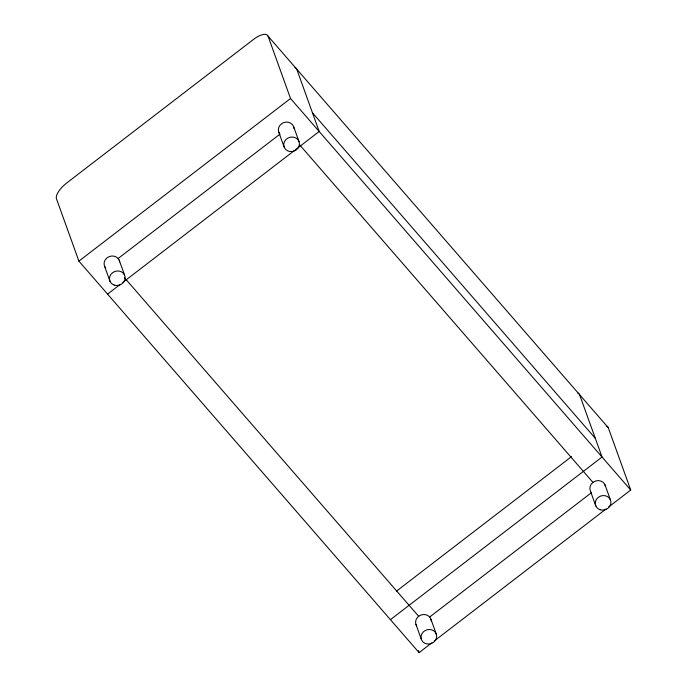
<?xml version="1.0" encoding="UTF-8"?>
<svg xmlns="http://www.w3.org/2000/svg" width="687" height="687" viewBox="0 0 687 687"><rect width="100%" height="100%" fill="white"/><g stroke="black" fill="none" stroke-linecap="round" stroke-linejoin="round"><path stroke-width="1.03" d="M78.911 261.129L290.524 98.507L268.085 36.188A15.853 6.252 -41 0 0 253.4 39.52L66.673 183.008A15.853 6.252 -41 0 0 56.471 198.809L78.911 261.129L419.096 652.65L431.848 642.852M118.138 258.501L280.013 134.102L279.566 133.639A7.926 7.205 -19.8 0 1 283.834 122.552A7.926 7.205 -19.8 0 1 294.027 128.598M107.576 294.122L120.328 284.332M122.879 282.374L319.197 131.5L296.758 69.181A15.853 6.252 -41 0 0 294.946 67.524M396.451 591.163L571.524 456.623M390.431 619.657L602.044 457.035L579.605 394.707A15.853 6.252 -41 0 0 577.801 393.05M429.607 617.063L591.481 492.665M434.399 640.894L606.071 508.964M608.622 507.006L630.718 490.029L608.278 427.7L268.085 36.188M312.465 112.805L595.32 438.34M290.524 98.507L630.718 490.029M299.377 144.536L592.933 482.386M124.441 277.694L418.701 616.351M604.955 484.687L610.339 499.647M595.844 506.036L590.459 491.076A7.926 7.205 -19.8 0 1 595.681 480.969A7.926 7.205 -19.8 0 1 605.487 486.49M293.675 126.751L299.06 141.702A7.926 7.205 -19.8 0 1 289.871 151.509A7.926 7.205 -19.8 0 1 285.792 139.727A7.926 7.205 -19.8 0 1 299.06 141.702M278.707 131.964L284.092 146.924M430.972 619.356L436.357 634.307A7.926 7.205 -19.8 0 1 426.945 643.934A7.926 7.205 -19.8 0 1 423.166 632.049A7.926 7.205 -19.8 0 1 436.357 634.307M415.901 624.26L421.286 639.211M418.374 650.641L419.096 652.65M119.169 260.081L124.553 275.04M104.664 266.479L110.049 281.438M606.466 426.043A15.853 6.252 -41 0 1 608.278 427.7M431.281 621.211A7.926 7.205 -19.8 0 0 430.148 617.656L428.868 616.248A7.926 7.205 -19.8 0 0 419.379 615.81L417.782 617.089A7.926 7.205 -19.8 0 0 416.726 625.951M105.695 268.067A7.926 7.205 -19.8 0 1 108.915 256.732A7.926 7.205 -19.8 0 1 119.693 261.884M600.094 509.728A7.926 7.205 -19.8 0 0 610.872 501.45A7.926 7.205 -19.8 0 0 598.317 497.336A7.926 7.205 -19.8 0 0 600.094 509.728M114.3 285.131A7.926 7.205 -19.8 0 0 125.077 276.844A7.926 7.205 -19.8 0 0 112.522 272.739A7.926 7.205 -19.8 0 0 114.3 285.131"/></g></svg>
